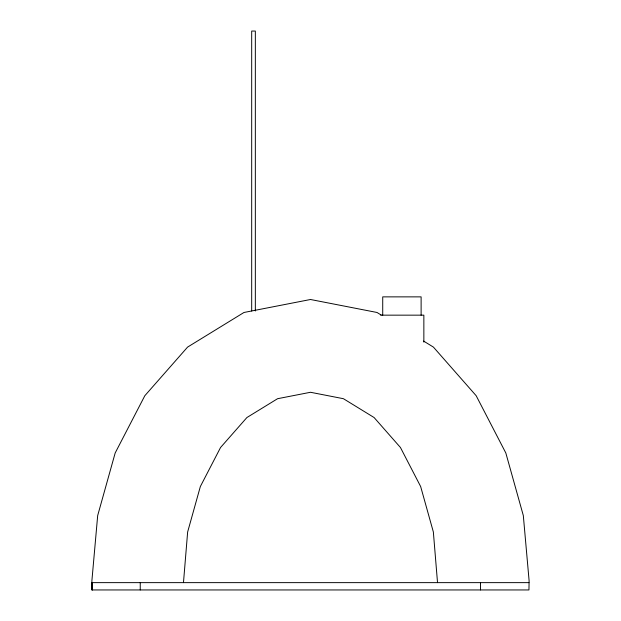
<?xml version="1.0" encoding="UTF-8"?>
<svg xmlns="http://www.w3.org/2000/svg" width="621" height="621" viewBox="0 0 621 621"><rect width="100%" height="100%" fill="white"/><g stroke="black" fill="none" stroke-linecap="round" stroke-linejoin="round"><path stroke-width="0.93" d="M437.526 582.638L433.357 531.987L420.65 486.522L400.436 447.485L374.098 417.537L343.421 398.705L310.5 392.278L277.579 398.705L246.902 417.537L220.564 447.485L200.35 486.522L187.643 531.987L183.474 582.638M528.945 582.638L91.892 582.638L91.892 589.95L528.945 589.95L529.108 580.767L523.317 515.562L505.82 452.981L476.175 395.724L433.419 347.1L423.607 341.084M380.727 315.157L423.856 315.157L423.856 342.101M381.108 314.994L377.025 312.479L310.5 299.501L243.975 312.479L187.581 347.1L144.825 395.724L115.18 452.981L97.683 515.562L91.892 580.767L92.055 589.95M480.475 582.638L480.475 589.95M421.116 315.157L421.116 296.869L382.722 296.869L382.722 315.157M255.34 310.997L255.34 31.05L251.684 31.05L251.684 310.997M140.237 582.638L140.237 589.95M92.304 582.638L92.304 589.95"/></g></svg>
